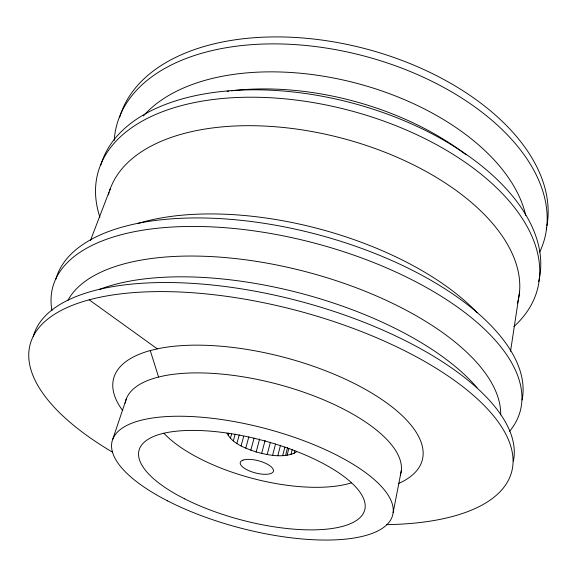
<?xml version="1.0" encoding="UTF-8"?>
<svg xmlns="http://www.w3.org/2000/svg" width="577" height="577" viewBox="0 0 577 577"><rect width="100%" height="100%" fill="white"/><g stroke="black" fill="none" stroke-linecap="round" stroke-linejoin="round"><path stroke-width="0.87" d="M510.537 351.314L519.531 292.012M393.132 512.664L401.275 470.846M226.956 433.168C232.625 443.937 245.369 448.221 256.166 451.986C268.377 455.224 281.958 457.95 294.155 453.27L294.797 450.659M290.959 454.46L292.258 449.252M285.593 455.412L287.548 447.637M287.108 455.267L288.839 448.351M282.694 455.686L284.872 447.067M277.825 455.707L280.494 445.235M272.618 455.332L275.532 444.009M267.187 454.575L270.353 442.4M261.662 453.45L265.088 440.424M256.166 451.986L259.628 438.967M250.822 450.211L254.089 438.066M245.752 448.178L248.81 436.89M241.071 445.913L243.689 436.356M236.887 443.482L239.253 434.907M233.303 440.929L235.214 434.055M230.403 438.318L231.608 434.012M228.268 435.714L228.997 433.118M112.724 439.335L126.284 398.995M90.373 240.667L110.366 188.528M294.155 453.27L296.607 451.726M89.183 299.816L157.333 348.883M150.265 350.564L158.574 377.048M51.959 310.621A241.813 109.666 14.8 0 1 314.191 243.032A241.813 109.666 14.8 0 1 509.642 431.25M100.852 165.029A226.523 125.75 14.8 0 1 352.381 103.088A226.523 125.75 14.8 0 1 538.608 281.67M227.107 91.354A207.749 117.34 14.8 0 1 228.817 91.123M231.391 90.805A207.749 117.34 14.8 0 1 466.086 154.809M55.774 279.441A240.869 110.748 14.8 0 1 314.119 233.649A240.869 110.748 14.8 0 1 522.091 399.998M143.377 115.97A205.96 118.992 14.8 0 1 355.439 82.973A205.96 118.992 14.8 0 1 525.748 215.466M112.551 452.166A249.04 101.004 14.8 0 1 107.942 295.734A249.04 101.004 14.8 0 1 468.221 390.982A249.04 101.004 14.8 0 1 386.677 524.637M67.769 300.581A225.073 98.955 14.8 0 1 306.776 271.962A225.073 98.955 14.8 0 1 500.656 414.87M119.699 117.167A220.544 131.21 14.8 0 1 362.356 47.956A220.544 131.21 14.8 0 1 546.953 225.643M546.621 227.374A220.544 131.21 14.8 0 1 546.26 229.091M114.203 140.456A221.337 130.51 14.8 0 1 363.344 55.81A221.337 130.51 14.8 0 1 539.69 252.113M99.886 217.161A227.36 124.949 14.8 0 1 349.648 110.467A227.36 124.949 14.8 0 1 513.84 326.632M99.381 289.466A227.215 96.388 14.8 0 1 477.035 387.73M108.418 194.846A211.586 113.64 14.8 0 1 109.067 192.458M109.551 190.879A211.586 113.64 14.8 0 1 346.589 139.446A211.586 113.64 14.8 0 1 517.331 303.661M137.903 223.472A220.731 103.961 14.8 0 1 477.266 312.741M33.221 336.708A248.038 102.244 14.8 0 1 296.405 300.357A248.038 102.244 14.8 0 1 513.393 461.124M125.187 403.208A142.259 55.053 14.8 0 1 276.282 383.856A142.259 55.053 14.8 0 1 400.301 475.095M398.794 483.382A159.627 64.025 14.8 0 0 365.429 389.403A159.627 64.025 14.8 0 0 158.74 348.544L149.76 350.686A159.627 64.025 14.8 0 0 122.75 410.687M351.544 482.826A114.246 44.501 14.8 0 1 163.854 433.212M242.996 460.1L241.063 461.182A17.151 6.268 14.8 0 0 255.546 472.967A17.151 6.268 14.8 0 0 273.267 469.447L271.962 467.536A17.151 6.268 14.8 0 0 258.143 460.684A17.151 6.268 14.8 0 0 242.996 460.1M167.633 500.908A145.058 51.303 14.8 0 0 392.209 516.624A145.058 51.303 14.8 0 0 197.377 416.897A145.058 51.303 14.8 0 0 167.633 500.908M184.539 498.809A116.713 41.183 14.8 0 0 364.484 510.732A116.713 41.183 14.8 0 0 206.609 430.875A116.713 41.183 14.8 0 0 184.539 498.809"/></g></svg>
